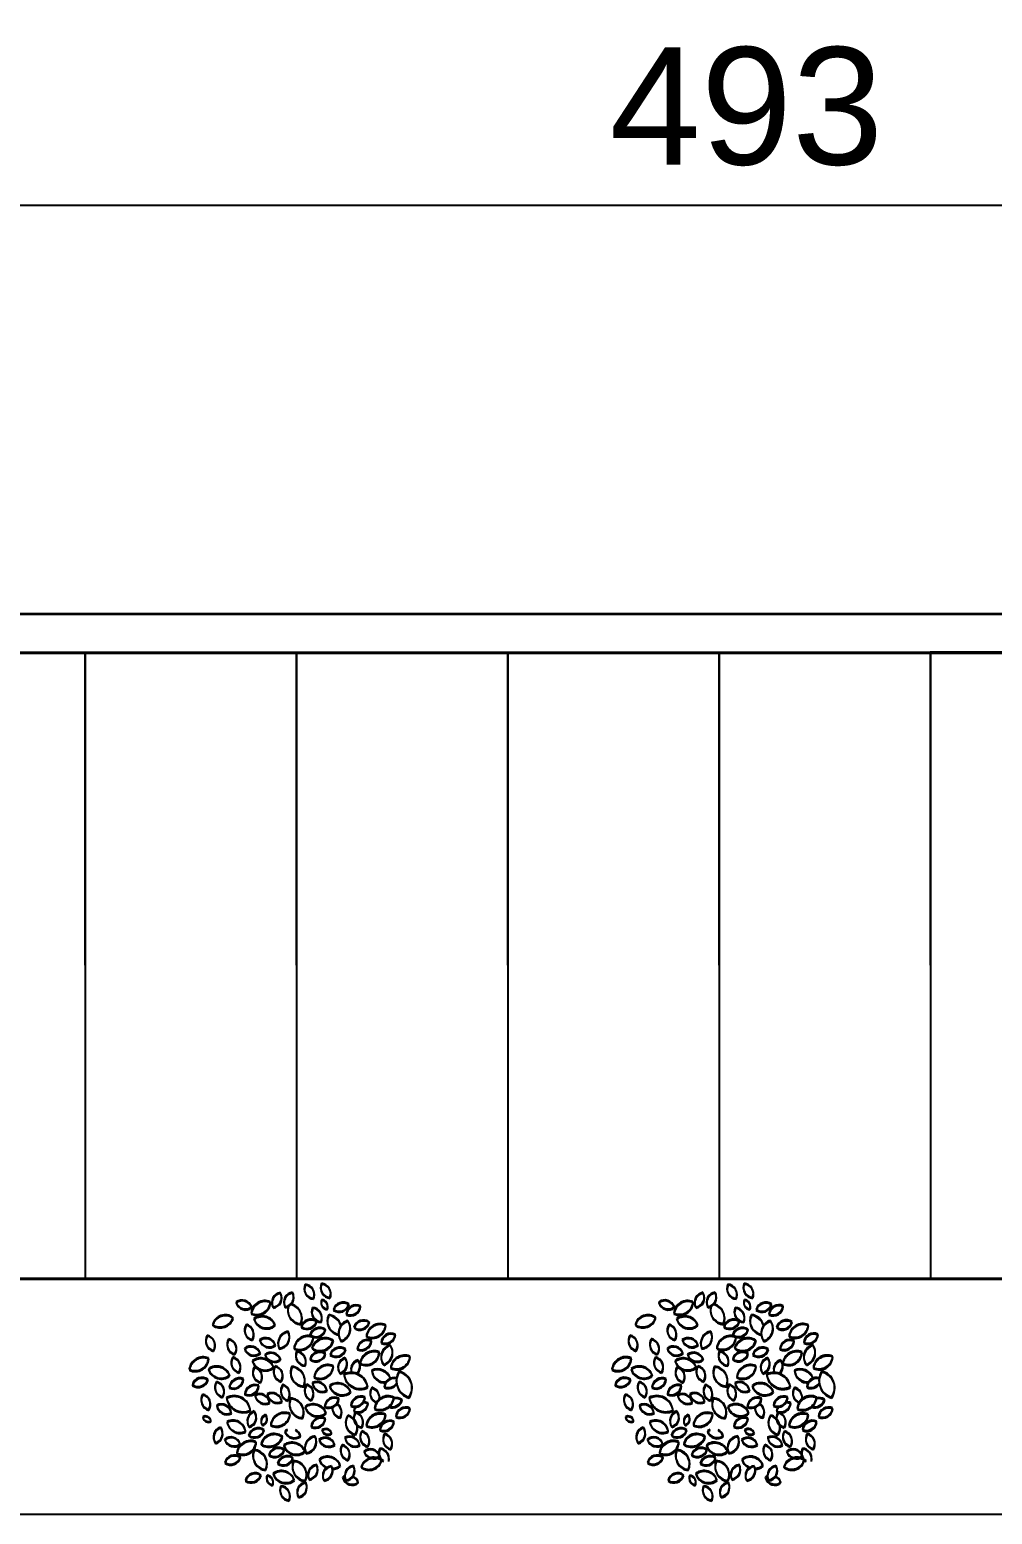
# Model space of a CAD drawing. Header units: inches. Extents: x -173 to 14008, y -3334 to 10368.
# Drawn here: x 12811.4 to 12934.4, y 289.4 to 479.1 of the extents above; entities that cross this region are included whole.
import ezdxf

# ---------------------------------------------------------------- set-up
doc = ezdxf.new("R2010")
doc.units = ezdxf.units.IN
doc.header["$MEASUREMENT"] = 0
doc.layers.add('ARREDAMENTO', color=8, linetype='Continuous', lineweight=18)
doc.layers.add('QUOTE', color=6, linetype='Continuous', lineweight=9)
doc.styles.get("Standard").update_dxf_attribs({"font": 'Arial.ttf'})
doc.dimstyles.get("Standard").update_dxf_attribs({"dimtxt": 15, "dimasz": 10, "dimexe": 10, "dimexo": 10, "dimgap": 5, "dimtad": 2, "dimtih": 1, "dimtoh": 1, "dimdec": 0, "dimzin": 0, "dimdsep": 46, "dimtxsty": 'Standard', "dimblk": 'OBLIQUE', "dimblk1": 'OBLIQUE', "dimblk2": 'OBLIQUE', "dimcen": 0.09, "dimdle": 10, "dimadec": 0, "dimazin": 0, "dimtfac": 1, "dimtdec": 0, "dimtofl": 0, "dimtmove": 0, "dimatfit": 3, "dimldrblk": 'OBLIQUE', "dimfxl": 1, "dimtolj": 1, "dimtzin": 0, "dimarcsym": 0})

# ---------------------------------------------------------------- blocks, each defined once
blk = doc.blocks.new('_Oblique')
at = {"color": 0, "linetype": 'ByBlock', "lineweight": -2}
blk.add_line((-0.5, -0.5), (0.5, 0.5), dxfattribs=at)
blk = doc.blocks.new('*D78')
at = {"layer": 'Defpoints', "color": 0, "transparency": 16777216}
for p in [(13149.49, 456.65), (12656.45, 404.49), (13149.49, 404.4)]:
    blk.add_point(p, dxfattribs=at)
at = {"layer": 'QUOTE', "color": 0, "lineweight": -2, "transparency": 16777216}
for p, q in [((12656.45, 414.49), (12656.45, 466.65)), ((13149.49, 414.4), (13149.49, 466.65)), ((12646.45, 456.65), (13159.49, 456.65))]:
    blk.add_line(p, q, dxfattribs=at)
at = {"layer": 'QUOTE', "color": 0, "lineweight": -2, "transparency": 16777216, "xscale": 10, "yscale": 10, "zscale": 10, "rotation": 180}
blk.add_blockref('_Oblique', (12656.45, 456.65), dxfattribs=at)
at = {"layer": 'QUOTE', "color": 0, "lineweight": -2, "transparency": 16777216, "xscale": 10, "yscale": 10, "zscale": 10}
blk.add_blockref('_Oblique', (13149.49, 456.65), dxfattribs=at)
at = {"layer": 'QUOTE', "color": 0, "transparency": 16777216, "insert": (12902.97, 469.25), "char_height": 15, "attachment_point": 5}
blk.add_mtext('\\A1;493', dxfattribs=at)

msp = doc.modelspace()

# ---------------------------------------------------------------- linework, layer by layer
for p, q in [((12656.45, 404.49), (13034.45, 404.55)), ((12656.49, 404.4), (13034.49, 404.4)), ((13034.45, 399.55), (12670.45, 399.49)), ((13034.49, 399.4), (12670.49, 399.4)), ((12818.45, 399.52), (12791.45, 399.51)), ((12818.49, 399.4), (12791.49, 399.4)), ((12845.45, 399.52), (12818.45, 399.52)), ((12818.45, 399.52), (12818.46, 319.52)), ((12845.49, 399.4), (12818.49, 399.4)), ((12818.49, 399.4), (12818.49, 319.4)), ((12872.45, 399.53), (12845.45, 399.52)), ((12845.45, 399.52), (12845.46, 319.52)), ((12872.49, 399.4), (12845.49, 399.4)), ((12845.49, 399.4), (12845.49, 319.4)), ((12899.45, 399.53), (12872.45, 399.53)), ((12872.45, 399.53), (12872.46, 319.53)), ((12899.49, 399.4), (12872.49, 399.4)), ((12872.49, 399.4), (12872.49, 319.4)), ((12926.45, 399.54), (12899.45, 399.53)), ((12899.45, 399.53), (12899.46, 319.53)), ((12926.49, 399.4), (12899.49, 399.4)), ((12899.49, 399.4), (12899.49, 319.4)), ((12953.45, 399.54), (12926.45, 399.54)), ((12926.45, 399.54), (12926.46, 319.54)), ((12953.49, 399.4), (12926.49, 399.4)), ((12926.49, 399.4), (12926.49, 319.4)), ((13034.46, 319.55), (12656.46, 319.49)), ((13034.49, 319.4), (12656.49, 319.4)), ((12656.49, 289.4), (13034.49, 289.4))]:
    msp.add_line(p, q)
at = {"layer": 'ARREDAMENTO', "linetype": 'ByBlock', "lineweight": -3}
for centre, radius, start, end in [((12847.73, 318.25), 1.26, 153.3945, 266.0501), ((12847.75, 318.13), 1.26, 153.3851, 266.0407), ((12846.44, 317.51), 1.31, 336.5737, 82.871), ((12846.46, 317.39), 1.31, 336.5643, 82.8616), ((12849.82, 318.37), 1.26, 154.579, 267.2346), ((12849.84, 318.25), 1.26, 154.5696, 267.2252), ((12848.54, 317.61), 1.31, 337.7581, 84.0554), ((12848.57, 317.49), 1.31, 337.7487, 84.046), ((12901.73, 318.26), 1.26, 153.3945, 266.0501), ((12901.75, 318.13), 1.26, 153.3851, 266.0407), ((12900.44, 317.52), 1.31, 336.5737, 82.871), ((12900.46, 317.39), 1.31, 336.5643, 82.8616), ((12903.82, 318.38), 1.26, 154.579, 267.2346), ((12903.84, 318.25), 1.26, 154.5696, 267.2252), ((12902.54, 317.62), 1.31, 337.7581, 84.0554), ((12902.57, 317.49), 1.31, 337.7487, 84.046), ((12843.64, 316.46), 1.31, 99.8817, 206.1791), ((12843.66, 316.34), 1.31, 99.8723, 206.1697), ((12842.31, 317.13), 1.26, 276.7026, 29.3582), ((12842.34, 317.01), 1.26, 276.6932, 29.3488), ((12845.12, 316.53), 1.26, 96.7026, 209.3582), ((12845.14, 316.41), 1.26, 96.6932, 209.3488), ((12843.8, 317.2), 1.31, 279.8817, 26.1791), ((12843.82, 317.08), 1.31, 279.8723, 26.1697), ((12849.44, 316.48), 0.833, 153.3945, 266.0501), ((12848.59, 315.99), 0.866, 336.5737, 82.871), ((12892.51, 315.48), 1.31, 18.9013, 125.1986), ((12897.64, 316.47), 1.31, 99.8817, 206.1791), ((12897.66, 316.34), 1.31, 99.8723, 206.1697), ((12896.31, 317.14), 1.26, 276.7026, 29.3582), ((12896.34, 317.01), 1.26, 276.6932, 29.3488), ((12899.12, 316.54), 1.26, 96.7026, 209.3582), ((12899.14, 316.41), 1.26, 96.6932, 209.3488), ((12897.8, 317.21), 1.31, 279.8817, 26.1791), ((12897.82, 317.08), 1.31, 279.8723, 26.1697), ((12903.44, 316.49), 0.833, 153.3945, 266.0501), ((12902.59, 316), 0.866, 336.5737, 82.871), ((12838.51, 315.47), 1.31, 18.9013, 125.1986), ((12838.96, 316.89), 1.26, 195.7222, 308.3778), ((12838.53, 315.35), 1.31, 18.8919, 125.1892), ((12838.99, 316.76), 1.26, 195.7128, 308.3684), ((12841.45, 314.93), 1.78, 67.5372, 173.8345), ((12840.42, 316.66), 1.72, 244.3581, 357.0136), ((12841.48, 314.8), 1.78, 67.5278, 173.8251), ((12840.44, 316.54), 1.72, 244.3487, 357.0042), ((12846.12, 315.53), 1.77, 162.4114, 266.0501), ((12846.15, 315.4), 1.77, 162.402, 266.0407), ((12844.31, 314.5), 1.84, 336.5737, 76.9164), ((12844.34, 314.37), 1.84, 336.5643, 76.907), ((12848.67, 315.29), 1.26, 154.579, 267.2346), ((12848.7, 315.17), 1.26, 154.5696, 267.2252), ((12847.4, 314.53), 1.31, 337.7581, 84.0554), ((12847.42, 314.4), 1.31, 337.7487, 84.046), ((12849.47, 316.35), 0.833, 153.3851, 266.0407), ((12848.62, 315.87), 0.866, 336.5643, 82.8616), ((12851.17, 314.13), 1.76, 153.3945, 259.2615), ((12849.37, 313.1), 1.83, 14.268, 82.871), ((12851.44, 315.2), 1.31, 56.4501, 162.7474), ((12850.94, 316.59), 1.26, 233.271, 345.9266), ((12851.46, 315.07), 1.31, 56.4407, 162.738), ((12850.97, 316.47), 1.26, 233.2616, 345.9172), ((12853.1, 314.9), 1.26, 64.3581, 177.0136), ((12852.34, 316.18), 1.31, 247.5372, 353.8345), ((12853.12, 314.78), 1.26, 64.3487, 177.0042), ((12852.37, 316.06), 1.31, 247.5278, 353.8251), ((12890.37, 313.24), 1.66, 53.271, 165.9266), ((12892.96, 316.9), 1.26, 195.7222, 308.3778), ((12892.53, 315.35), 1.31, 18.8919, 125.1892), ((12892.99, 316.76), 1.26, 195.7128, 308.3684), ((12895.45, 314.93), 1.78, 67.5372, 173.8345), ((12894.42, 316.67), 1.72, 244.3581, 357.0136), ((12895.48, 314.8), 1.78, 67.5278, 173.8251), ((12894.44, 316.54), 1.72, 244.3487, 357.0042), ((12900.12, 315.54), 1.77, 162.4114, 266.0501), ((12900.15, 315.4), 1.77, 162.402, 266.0407), ((12898.31, 314.51), 1.84, 336.5737, 76.9164), ((12898.34, 314.37), 1.84, 336.5643, 76.907), ((12902.67, 315.3), 1.26, 154.579, 267.2346), ((12902.7, 315.17), 1.26, 154.5696, 267.2252), ((12901.4, 314.54), 1.31, 337.7581, 84.0554), ((12901.42, 314.4), 1.31, 337.7487, 84.046), ((12903.47, 316.35), 0.833, 153.3851, 266.0407), ((12902.62, 315.87), 0.866, 336.5643, 82.8616), ((12905.17, 314.14), 1.76, 153.3945, 259.2615), ((12903.37, 313.11), 1.83, 14.268, 82.871), ((12905.44, 315.2), 1.31, 56.4501, 162.7474), ((12904.94, 316.6), 1.26, 233.271, 345.9266), ((12905.46, 315.07), 1.31, 56.4407, 162.738), ((12904.97, 316.47), 1.26, 233.2616, 345.9172), ((12907.1, 314.91), 1.26, 64.3581, 177.0136), ((12906.34, 316.19), 1.31, 247.5372, 353.8345), ((12907.12, 314.78), 1.26, 64.3487, 177.0042), ((12906.37, 316.06), 1.31, 247.5278, 353.8251), ((12836.37, 313.23), 1.66, 53.271, 165.9266), ((12835.71, 315.07), 1.73, 236.4501, 342.7474), ((12836.39, 313.11), 1.66, 53.2616, 165.9172), ((12835.74, 314.95), 1.73, 236.4407, 342.738), ((12840.09, 312.94), 1.26, 144.2345, 256.8901), ((12840.12, 312.82), 1.26, 144.2252, 256.8807), ((12838.7, 312.42), 1.31, 327.4137, 73.711), ((12838.73, 312.3), 1.31, 327.4043, 73.7016), ((12841.08, 312.99), 1.76, 20.0053, 126.3026), ((12841.66, 314.9), 1.69, 196.8262, 309.4817), ((12841.11, 312.87), 1.76, 19.9959, 126.2932), ((12841.68, 314.77), 1.69, 196.8168, 309.4723), ((12847.32, 313.07), 1.26, 54.4555, 167.111), ((12846.79, 314.46), 1.31, 237.6346, 343.9319), ((12847.34, 312.95), 1.26, 54.4461, 167.1016), ((12846.82, 314.34), 1.31, 237.6252, 343.9225), ((12848.43, 311.95), 1.31, 56.4501, 162.7474), ((12847.94, 313.35), 1.26, 233.271, 345.9266), ((12848.46, 311.82), 1.31, 56.4407, 162.738), ((12851.2, 314.01), 1.76, 153.3851, 259.2521), ((12849.39, 312.98), 1.83, 14.2586, 82.8616), ((12852.48, 312.59), 1.64, 105.863, 218.5186), ((12852.5, 312.46), 1.64, 105.8536, 218.5092), ((12850.63, 313.18), 1.71, 289.0421, 35.3395), ((12850.66, 313.06), 1.71, 289.0327, 35.3301), ((12854.05, 312.92), 1.31, 56.4501, 162.7474), ((12853.56, 314.32), 1.26, 233.271, 345.9266), ((12854.08, 312.79), 1.31, 56.4407, 162.738), ((12853.58, 314.19), 1.26, 233.2616, 345.9172), ((12856.17, 311.98), 1.78, 67.5372, 173.8345), ((12855.14, 313.72), 1.72, 244.3581, 357.0136), ((12856.19, 311.86), 1.78, 67.5278, 173.8251), ((12855.16, 313.6), 1.72, 244.3487, 357.0042), ((12889.71, 315.08), 1.73, 236.4501, 342.7474), ((12890.39, 313.11), 1.66, 53.2616, 165.9172), ((12889.74, 314.95), 1.73, 236.4407, 342.738), ((12894.09, 312.95), 1.26, 144.2345, 256.8901), ((12894.12, 312.82), 1.26, 144.2252, 256.8807), ((12892.7, 312.43), 1.31, 327.4137, 73.711), ((12892.73, 312.3), 1.31, 327.4043, 73.7016), ((12895.08, 313), 1.76, 20.0053, 126.3026), ((12895.66, 314.9), 1.69, 196.8262, 309.4817), ((12895.11, 312.87), 1.76, 19.9959, 126.2932), ((12895.68, 314.77), 1.69, 196.8168, 309.4723), ((12901.32, 313.08), 1.26, 54.4555, 167.111), ((12900.79, 314.47), 1.31, 237.6346, 343.9319), ((12901.34, 312.95), 1.26, 54.4461, 167.1016), ((12900.82, 314.34), 1.31, 237.6252, 343.9225), ((12902.43, 311.96), 1.31, 56.4501, 162.7474), ((12901.94, 313.36), 1.26, 233.271, 345.9266), ((12902.46, 311.82), 1.31, 56.4407, 162.738), ((12905.2, 314.01), 1.76, 153.3851, 259.2521), ((12903.39, 312.98), 1.83, 14.2586, 82.8616), ((12906.48, 312.6), 1.64, 105.863, 218.5186), ((12906.5, 312.46), 1.64, 105.8536, 218.5092), ((12904.63, 313.19), 1.71, 289.0421, 35.3395), ((12904.66, 313.06), 1.71, 289.0327, 35.3301), ((12908.05, 312.93), 1.31, 56.4501, 162.7474), ((12907.56, 314.33), 1.26, 233.271, 345.9266), ((12908.08, 312.79), 1.31, 56.4407, 162.738), ((12907.58, 314.19), 1.26, 233.2616, 345.9172), ((12910.17, 311.99), 1.78, 67.5372, 173.8345), ((12909.14, 313.73), 1.72, 244.3581, 357.0136), ((12910.19, 311.86), 1.78, 67.5278, 173.8251), ((12909.16, 313.6), 1.72, 244.3487, 357.0042), ((12835.19, 311.59), 1.31, 148.2422, 254.5395), ((12835.21, 311.47), 1.31, 148.2328, 254.5301), ((12833.8, 311.05), 1.26, 325.0631, 77.7187), ((12833.83, 310.93), 1.26, 325.0537, 77.7093), ((12837.92, 311.15), 1.31, 148.2422, 254.5395), ((12837.94, 311.02), 1.31, 148.2328, 254.5301), ((12836.54, 310.6), 1.26, 325.0631, 77.7187), ((12836.56, 310.48), 1.26, 325.0537, 77.7093), ((12841.52, 310.64), 1.31, 18.9013, 125.1986), ((12841.98, 312.05), 1.26, 195.7222, 308.3778), ((12841.54, 310.51), 1.31, 18.8919, 125.1892), ((12842, 311.93), 1.26, 195.7128, 308.3684), ((12844.64, 311.27), 1.53, 98.7778, 205.0751), ((12844.66, 311.15), 1.53, 98.7684, 205.0657), ((12843.11, 312.09), 1.47, 275.5987, 28.2542), ((12843.13, 311.97), 1.47, 275.5893, 28.2448), ((12846.93, 310.45), 1.78, 67.5372, 173.8345), ((12845.9, 312.19), 1.72, 244.3581, 357.0136), ((12846.95, 310.33), 1.78, 67.5278, 173.8251), ((12845.92, 312.07), 1.72, 244.3487, 357.0042), ((12847.96, 313.22), 1.26, 233.2616, 345.9172), ((12849.16, 310.13), 1.81, 56.4501, 162.7474), ((12848.47, 312.06), 1.74, 233.271, 345.9266), ((12849.19, 310.01), 1.81, 56.4407, 162.738), ((12848.5, 311.94), 1.74, 233.2616, 345.9172), ((12854.5, 310.46), 1.26, 64.3581, 177.0136), ((12853.74, 311.74), 1.31, 247.5372, 353.8345), ((12854.52, 310.34), 1.26, 64.3487, 177.0042), ((12853.76, 311.61), 1.31, 247.5278, 353.8251), ((12857.55, 311.28), 1.26, 64.3581, 177.0136), ((12856.8, 312.56), 1.31, 247.5372, 353.8345), ((12857.58, 311.15), 1.26, 64.3487, 177.0042), ((12856.82, 312.43), 1.31, 247.5278, 353.8251), ((12889.19, 311.6), 1.31, 148.2422, 254.5395), ((12889.21, 311.47), 1.31, 148.2328, 254.5301), ((12887.8, 311.06), 1.26, 325.0631, 77.7187), ((12887.83, 310.93), 1.26, 325.0537, 77.7093), ((12891.92, 311.15), 1.31, 148.2422, 254.5395), ((12891.94, 311.02), 1.31, 148.2328, 254.5301), ((12890.54, 310.61), 1.26, 325.0631, 77.7187), ((12890.56, 310.48), 1.26, 325.0537, 77.7093), ((12895.52, 310.65), 1.31, 18.9013, 125.1986), ((12895.98, 312.06), 1.26, 195.7222, 308.3778), ((12895.54, 310.51), 1.31, 18.8919, 125.1892), ((12896, 311.93), 1.26, 195.7128, 308.3684), ((12898.64, 311.28), 1.53, 98.7778, 205.0751), ((12898.66, 311.15), 1.53, 98.7684, 205.0657), ((12897.11, 312.1), 1.47, 275.5987, 28.2542), ((12897.13, 311.97), 1.47, 275.5893, 28.2448), ((12900.93, 310.46), 1.78, 67.5372, 173.8345), ((12899.9, 312.2), 1.72, 244.3581, 357.0136), ((12900.95, 310.33), 1.78, 67.5278, 173.8251), ((12899.92, 312.07), 1.72, 244.3487, 357.0042), ((12901.96, 313.22), 1.26, 233.2616, 345.9172), ((12903.16, 310.14), 1.81, 56.4501, 162.7474), ((12902.47, 312.07), 1.74, 233.271, 345.9266), ((12903.19, 310.01), 1.81, 56.4407, 162.738), ((12902.5, 311.94), 1.74, 233.2616, 345.9172), ((12908.5, 310.47), 1.26, 64.3581, 177.0136), ((12907.74, 311.75), 1.31, 247.5372, 353.8345), ((12908.52, 310.34), 1.26, 64.3487, 177.0042), ((12907.76, 311.61), 1.31, 247.5278, 353.8251), ((12911.55, 311.29), 1.26, 64.3581, 177.0136), ((12910.8, 312.56), 1.31, 247.5372, 353.8345), ((12911.58, 311.15), 1.26, 64.3487, 177.0042), ((12910.82, 312.43), 1.31, 247.5278, 353.8251), ((12833.55, 307.74), 1.78, 67.5372, 173.8345), ((12832.52, 309.47), 1.72, 244.3581, 357.0136), ((12833.58, 307.61), 1.78, 67.5278, 173.8251), ((12832.54, 309.35), 1.72, 244.3487, 357.0042), ((12838.44, 308.81), 1.31, 148.2422, 254.5395), ((12838.47, 308.69), 1.31, 148.2328, 254.5301), ((12837.06, 308.27), 1.26, 325.0631, 77.7187), ((12837.08, 308.14), 1.26, 325.0537, 77.7093), ((12839.61, 309.57), 1.31, 20.0053, 126.3026), ((12840.04, 310.99), 1.26, 196.8262, 309.4817), ((12839.63, 309.45), 1.31, 19.9959, 126.2932), ((12840.06, 310.87), 1.26, 196.8168, 309.4723), ((12840.88, 307.62), 1.76, 20.0053, 126.3026), ((12840.91, 307.49), 1.76, 19.9959, 126.2932), ((12842.21, 308.78), 1.31, 20.0053, 126.3026), ((12842.64, 310.2), 1.26, 196.8262, 309.4817), ((12842.23, 308.66), 1.31, 19.9959, 126.2932), ((12842.66, 310.08), 1.26, 196.8168, 309.4723), ((12846.63, 309.71), 1.26, 154.579, 267.2346), ((12846.66, 309.59), 1.26, 154.5696, 267.2252), ((12845.36, 308.95), 1.31, 337.7581, 84.0554), ((12845.38, 308.82), 1.31, 337.7487, 84.046), ((12848.46, 308.89), 1.31, 57.6346, 163.9319), ((12847.93, 310.27), 1.26, 234.4555, 347.111), ((12848.48, 308.76), 1.31, 57.6252, 163.9225), ((12847.96, 310.15), 1.26, 234.4461, 347.1016), ((12851.02, 309.45), 1.31, 56.4501, 162.7474), ((12850.52, 310.85), 1.26, 233.271, 345.9266), ((12851.04, 309.32), 1.31, 56.4407, 162.738), ((12850.55, 310.72), 1.26, 233.2616, 345.9172), ((12852.03, 308.21), 1.26, 105.8142, 218.4698), ((12852.06, 308.09), 1.26, 105.8048, 218.4604), ((12850.62, 308.67), 1.31, 288.9933, 35.2907), ((12850.64, 308.54), 1.31, 288.9839, 35.2813), ((12855.36, 308.51), 1.78, 67.5372, 173.8345), ((12854.33, 310.24), 1.72, 244.3581, 357.0136), ((12855.39, 308.38), 1.78, 67.5278, 173.8251), ((12854.35, 310.12), 1.72, 244.3487, 357.0042), ((12857.87, 309.54), 1.59, 105.863, 218.5186), ((12857.89, 309.41), 1.59, 105.8536, 218.5092), ((12856.09, 310.11), 1.65, 289.0421, 35.3395), ((12856.11, 309.98), 1.65, 289.0327, 35.3301), ((12859.28, 307.96), 1.78, 67.5372, 173.8345), ((12858.25, 309.7), 1.72, 244.3581, 357.0136), ((12859.31, 307.83), 1.78, 67.5278, 173.8251), ((12858.27, 309.57), 1.72, 244.3487, 357.0042), ((12887.55, 307.75), 1.78, 67.5372, 173.8345), ((12886.52, 309.48), 1.72, 244.3581, 357.0136), ((12887.58, 307.61), 1.78, 67.5278, 173.8251), ((12886.54, 309.35), 1.72, 244.3487, 357.0042), ((12892.44, 308.82), 1.31, 148.2422, 254.5395), ((12892.47, 308.69), 1.31, 148.2328, 254.5301), ((12891.06, 308.28), 1.26, 325.0631, 77.7187), ((12891.08, 308.14), 1.26, 325.0537, 77.7093), ((12893.61, 309.58), 1.31, 20.0053, 126.3026), ((12894.04, 311), 1.26, 196.8262, 309.4817), ((12893.63, 309.45), 1.31, 19.9959, 126.2932), ((12894.06, 310.87), 1.26, 196.8168, 309.4723), ((12894.88, 307.63), 1.76, 20.0053, 126.3026), ((12894.91, 307.49), 1.76, 19.9959, 126.2932), ((12896.21, 308.79), 1.31, 20.0053, 126.3026), ((12896.64, 310.21), 1.26, 196.8262, 309.4817), ((12896.23, 308.66), 1.31, 19.9959, 126.2932), ((12896.66, 310.08), 1.26, 196.8168, 309.4723), ((12900.63, 309.72), 1.26, 154.579, 267.2346), ((12900.66, 309.59), 1.26, 154.5696, 267.2252), ((12899.36, 308.96), 1.31, 337.7581, 84.0554), ((12899.38, 308.82), 1.31, 337.7487, 84.046), ((12902.46, 308.89), 1.31, 57.6346, 163.9319), ((12901.93, 310.28), 1.26, 234.4555, 347.111), ((12902.48, 308.76), 1.31, 57.6252, 163.9225), ((12901.96, 310.15), 1.26, 234.4461, 347.1016), ((12905.02, 309.46), 1.31, 56.4501, 162.7474), ((12904.52, 310.86), 1.26, 233.271, 345.9266), ((12905.04, 309.32), 1.31, 56.4407, 162.738), ((12904.55, 310.72), 1.26, 233.2616, 345.9172), ((12906.03, 308.22), 1.26, 105.8142, 218.4698), ((12906.06, 308.09), 1.26, 105.8048, 218.4604), ((12904.62, 308.68), 1.31, 288.9933, 35.2907), ((12904.64, 308.54), 1.31, 288.9839, 35.2813), ((12909.36, 308.51), 1.78, 67.5372, 173.8345), ((12908.33, 310.25), 1.72, 244.3581, 357.0136), ((12909.39, 308.38), 1.78, 67.5278, 173.8251), ((12908.35, 310.12), 1.72, 244.3487, 357.0042), ((12911.87, 309.55), 1.59, 105.863, 218.5186), ((12911.89, 309.41), 1.59, 105.8536, 218.5092), ((12910.09, 310.12), 1.65, 289.0421, 35.3395), ((12910.11, 309.98), 1.65, 289.0327, 35.3301), ((12913.28, 307.97), 1.78, 67.5372, 173.8345), ((12912.25, 309.71), 1.72, 244.3581, 357.0136), ((12913.31, 307.83), 1.78, 67.5278, 173.8251), ((12912.27, 309.57), 1.72, 244.3487, 357.0042), ((12835.27, 306.58), 1.76, 20.0053, 126.3026), ((12835.85, 308.48), 1.69, 196.8262, 309.4817), ((12835.29, 306.45), 1.76, 19.9959, 126.2932), ((12835.87, 308.36), 1.69, 196.8168, 309.4723), ((12841.46, 309.52), 1.69, 196.8262, 309.4817), ((12841.49, 309.4), 1.69, 196.8168, 309.4723), ((12841.19, 307.54), 1.31, 148.2422, 254.5395), ((12841.21, 307.42), 1.31, 148.2328, 254.5301), ((12839.81, 307), 1.26, 325.0631, 77.7187), ((12839.83, 306.88), 1.26, 325.0537, 77.7093), ((12843.84, 307.66), 1.31, 147.4137, 253.711), ((12843.87, 307.54), 1.31, 147.4043, 253.7016), ((12842.45, 307.14), 1.26, 324.2345, 76.8901), ((12842.48, 307.02), 1.26, 324.2252, 76.8807), ((12846.49, 307.55), 1.77, 154.579, 267.2346), ((12846.51, 307.43), 1.77, 154.5696, 267.2252), ((12844.7, 306.48), 1.84, 337.7581, 84.0554), ((12844.72, 306.36), 1.84, 337.7487, 84.046), ((12849.49, 306.75), 1.78, 67.5372, 173.8345), ((12848.46, 308.49), 1.72, 244.3581, 357.0136), ((12849.51, 306.63), 1.78, 67.5278, 173.8251), ((12848.48, 308.37), 1.72, 244.3487, 357.0042), ((12852.45, 305.39), 2.14, 8.8698, 115.1671), ((12853.59, 307.53), 2.06, 185.6907, 298.3462), ((12852.48, 305.26), 2.14, 8.8604, 115.1577), ((12853.69, 307.93), 1.26, 105.863, 198.5234), ((12853.71, 307.8), 1.26, 105.8536, 198.514), ((12852.27, 308.38), 1.31, 312.1666, 35.3395), ((12852.3, 308.26), 1.31, 312.1572, 35.3301), ((12855.83, 306.24), 1.73, 18.4829, 115.2159), ((12856.75, 307.97), 1.66, 185.7395, 275.1403), ((12855.85, 306.11), 1.73, 18.4735, 115.2065), ((12856.77, 307.84), 1.66, 185.7301, 275.1309), ((12860.45, 306.49), 2.22, 147.4137, 253.711), ((12860.48, 306.36), 2.22, 147.4043, 253.7016), ((12858.1, 305.6), 2.13, 324.2345, 76.8901), ((12858.12, 305.48), 2.13, 324.2252, 76.8807), ((12889.27, 306.59), 1.76, 20.0053, 126.3026), ((12889.85, 308.49), 1.69, 196.8262, 309.4817), ((12889.29, 306.45), 1.76, 19.9959, 126.2932), ((12889.87, 308.36), 1.69, 196.8168, 309.4723), ((12895.46, 309.53), 1.69, 196.8262, 309.4817), ((12895.49, 309.4), 1.69, 196.8168, 309.4723), ((12895.19, 307.55), 1.31, 148.2422, 254.5395), ((12895.21, 307.42), 1.31, 148.2328, 254.5301), ((12893.81, 307.01), 1.26, 325.0631, 77.7187), ((12893.83, 306.88), 1.26, 325.0537, 77.7093), ((12897.84, 307.67), 1.31, 147.4137, 253.711), ((12897.87, 307.54), 1.31, 147.4043, 253.7016), ((12896.45, 307.15), 1.26, 324.2345, 76.8901), ((12896.48, 307.02), 1.26, 324.2252, 76.8807), ((12900.49, 307.56), 1.77, 154.579, 267.2346), ((12900.51, 307.43), 1.77, 154.5696, 267.2252), ((12898.7, 306.49), 1.84, 337.7581, 84.0554), ((12898.72, 306.36), 1.84, 337.7487, 84.046), ((12903.49, 306.76), 1.78, 67.5372, 173.8345), ((12902.46, 308.5), 1.72, 244.3581, 357.0136), ((12903.51, 306.63), 1.78, 67.5278, 173.8251), ((12902.48, 308.37), 1.72, 244.3487, 357.0042), ((12906.45, 305.39), 2.14, 8.8698, 115.1671), ((12907.59, 307.54), 2.06, 185.6907, 298.3462), ((12906.48, 305.26), 2.14, 8.8604, 115.1577), ((12907.69, 307.94), 1.26, 105.863, 198.5234), ((12907.71, 307.8), 1.26, 105.8536, 198.514), ((12906.27, 308.39), 1.31, 312.1666, 35.3395), ((12906.3, 308.26), 1.31, 312.1572, 35.3301), ((12909.83, 306.25), 1.73, 18.4829, 115.2159), ((12910.75, 307.98), 1.66, 185.7395, 275.1403), ((12909.85, 306.11), 1.73, 18.4735, 115.2065), ((12910.77, 307.84), 1.66, 185.7301, 275.1309), ((12914.45, 306.5), 2.22, 147.4137, 253.711), ((12914.48, 306.36), 2.22, 147.4043, 253.7016), ((12912.1, 305.61), 2.13, 324.2345, 76.8901), ((12912.12, 305.48), 2.13, 324.2252, 76.8807), ((12833.39, 305.64), 1.26, 53.271, 165.9266), ((12832.89, 307.04), 1.31, 236.4501, 342.7474), ((12833.41, 305.51), 1.26, 53.2616, 165.9172), ((12832.92, 306.91), 1.31, 236.4407, 342.738), ((12836.35, 305.67), 1.31, 148.2422, 254.5395), ((12836.37, 305.55), 1.31, 148.2328, 254.5301), ((12834.97, 305.13), 1.26, 325.0631, 77.7187), ((12834.99, 305.01), 1.26, 325.0537, 77.7093), ((12838.19, 305.52), 1.31, 68.3658, 174.6631), ((12837.42, 306.78), 1.26, 245.1866, 357.8422), ((12838.22, 305.39), 1.31, 68.3564, 174.6537), ((12837.44, 306.66), 1.26, 245.1772, 357.8328), ((12840.16, 304.66), 1.31, 68.3658, 174.6631), ((12839.38, 305.93), 1.26, 245.1866, 357.8422), ((12840.18, 304.54), 1.31, 68.3564, 174.6537), ((12839.41, 305.8), 1.26, 245.1772, 357.8328), ((12844.72, 305.18), 1.26, 138.741, 251.3966), ((12844.75, 305.06), 1.26, 138.7316, 251.3872), ((12843.29, 304.79), 1.31, 321.9201, 68.2175), ((12843.32, 304.67), 1.31, 321.9107, 68.2081), ((12847.81, 305.24), 1.31, 141.9201, 248.2175), ((12847.84, 305.11), 1.31, 141.9107, 248.2081), ((12846.38, 304.85), 1.26, 318.741, 71.3966), ((12846.4, 304.73), 1.26, 318.7316, 71.3872), ((12848.07, 305.04), 1.31, 8.8698, 115.1671), ((12848.76, 306.35), 1.26, 185.6907, 298.3462), ((12848.09, 304.91), 1.31, 8.8604, 115.1577), ((12848.79, 306.22), 1.26, 185.6813, 298.3368), ((12850.74, 304.44), 1.76, 20.0053, 126.3026), ((12851.32, 306.35), 1.69, 196.8262, 309.4817), ((12850.76, 304.32), 1.76, 19.9959, 126.2932), ((12851.34, 306.22), 1.69, 196.8168, 309.4723), ((12853.62, 307.4), 2.06, 185.6813, 298.3368), ((12856.14, 304.9), 1.26, 145.0631, 250.1681), ((12856.16, 304.77), 1.26, 145.0537, 250.1587), ((12854.75, 304.36), 1.31, 348.9611, 74.5395), ((12854.78, 304.23), 1.31, 348.9517, 74.5301), ((12857.95, 305.62), 1.26, 75.6132, 177.0136), ((12857.19, 306.9), 1.31, 247.5372, 324.706), ((12857.97, 305.5), 1.26, 75.6038, 177.0042), ((12857.21, 306.77), 1.31, 247.5278, 324.6966), ((12887.39, 305.65), 1.26, 53.271, 165.9266), ((12886.89, 307.04), 1.31, 236.4501, 342.7474), ((12887.41, 305.51), 1.26, 53.2616, 165.9172), ((12886.92, 306.91), 1.31, 236.4407, 342.738), ((12890.35, 305.68), 1.31, 148.2422, 254.5395), ((12890.37, 305.55), 1.31, 148.2328, 254.5301), ((12888.97, 305.14), 1.26, 325.0631, 77.7187), ((12888.99, 305.01), 1.26, 325.0537, 77.7093), ((12892.19, 305.53), 1.31, 68.3658, 174.6631), ((12891.42, 306.79), 1.26, 245.1866, 357.8422), ((12892.22, 305.39), 1.31, 68.3564, 174.6537), ((12891.44, 306.66), 1.26, 245.1772, 357.8328), ((12894.16, 304.67), 1.31, 68.3658, 174.6631), ((12893.38, 305.94), 1.26, 245.1866, 357.8422), ((12894.18, 304.54), 1.31, 68.3564, 174.6537), ((12893.41, 305.8), 1.26, 245.1772, 357.8328), ((12898.72, 305.19), 1.26, 138.741, 251.3966), ((12898.75, 305.06), 1.26, 138.7316, 251.3872), ((12897.29, 304.8), 1.31, 321.9201, 68.2175), ((12897.32, 304.67), 1.31, 321.9107, 68.2081), ((12901.81, 305.24), 1.31, 141.9201, 248.2175), ((12901.84, 305.11), 1.31, 141.9107, 248.2081), ((12900.38, 304.86), 1.26, 318.741, 71.3966), ((12900.4, 304.73), 1.26, 318.7316, 71.3872), ((12902.07, 305.04), 1.31, 8.8698, 115.1671), ((12902.76, 306.35), 1.26, 185.6907, 298.3462), ((12902.09, 304.91), 1.31, 8.8604, 115.1577), ((12902.79, 306.22), 1.26, 185.6813, 298.3368), ((12904.74, 304.45), 1.76, 20.0053, 126.3026), ((12905.32, 306.35), 1.69, 196.8262, 309.4817), ((12904.76, 304.32), 1.76, 19.9959, 126.2932), ((12905.34, 306.22), 1.69, 196.8168, 309.4723), ((12907.62, 307.4), 2.06, 185.6813, 298.3368), ((12910.14, 304.91), 1.26, 145.0631, 250.1681), ((12910.16, 304.77), 1.26, 145.0537, 250.1587), ((12908.75, 304.37), 1.31, 348.9611, 74.5395), ((12908.78, 304.23), 1.31, 348.9517, 74.5301), ((12911.95, 305.63), 1.26, 75.6132, 177.0136), ((12911.19, 306.91), 1.31, 247.5372, 324.706), ((12911.97, 305.5), 1.26, 75.6038, 177.0042), ((12911.21, 306.77), 1.31, 247.5278, 324.6966), ((12834.59, 304.06), 1.31, 148.2422, 254.5395), ((12834.62, 303.94), 1.31, 148.2328, 254.5301), ((12833.21, 303.52), 1.26, 325.0631, 77.7187), ((12833.24, 303.4), 1.26, 325.0537, 77.7093), ((12837.51, 302.5), 2.06, 5.6907, 118.3462), ((12838.65, 304.64), 2.14, 188.8698, 295.1671), ((12837.54, 302.38), 2.06, 5.6813, 118.3368), ((12838.68, 304.52), 2.14, 188.8604, 295.1577), ((12840.77, 303.56), 1.26, 5.6907, 118.3462), ((12841.46, 304.88), 1.31, 188.8698, 295.1671), ((12840.79, 303.44), 1.26, 5.6813, 118.3368), ((12841.49, 304.75), 1.31, 188.8604, 295.1577), ((12842.34, 303.68), 1.26, 5.6907, 118.3462), ((12843.04, 304.99), 1.31, 188.8698, 295.1671), ((12842.37, 303.56), 1.26, 5.6813, 118.3368), ((12843.06, 304.87), 1.31, 188.8604, 295.1577), ((12846.4, 303.55), 1.84, 157.7581, 264.0554), ((12846.43, 303.42), 1.84, 157.7487, 264.046), ((12844.62, 302.48), 1.77, 334.579, 87.2346), ((12844.64, 302.36), 1.77, 334.5696, 87.2252), ((12847.61, 301.75), 1.76, 20.0053, 126.3026), ((12850.33, 303.1), 1.26, 64.3581, 177.0136), ((12849.57, 304.38), 1.31, 247.5372, 353.8345), ((12850.35, 302.98), 1.26, 64.3487, 177.0042), ((12849.59, 304.25), 1.31, 247.5278, 353.8251), ((12849.92, 302.49), 1.31, 328.2422, 57.6123), ((12853.69, 303.25), 1.26, 65.1866, 177.8422), ((12852.91, 304.51), 1.31, 248.3658, 354.6631), ((12853.71, 303.12), 1.26, 65.1772, 177.8328), ((12852.94, 304.39), 1.31, 248.3564, 354.6537), ((12853.31, 303.78), 1.31, 247.5372, 353.8345), ((12853.33, 303.65), 1.31, 247.5278, 353.8251), ((12854.07, 302.5), 1.26, 64.3581, 93.7343), ((12854.09, 302.38), 1.26, 64.3487, 93.7249), ((12857.17, 302.82), 1.72, 64.3581, 177.0136), ((12856.14, 304.56), 1.78, 247.5372, 353.8345), ((12857.2, 302.69), 1.72, 64.3487, 177.0042), ((12856.16, 304.43), 1.78, 247.5278, 353.8251), ((12857.71, 304.39), 1.26, 250.9353, 345.9266), ((12857.74, 304.27), 1.26, 250.9259, 345.9172), ((12858.21, 302.99), 1.31, 56.4501, 103.7489), ((12858.24, 302.87), 1.31, 56.4407, 103.7395), ((12888.59, 304.07), 1.31, 148.2422, 254.5395), ((12888.62, 303.94), 1.31, 148.2328, 254.5301), ((12887.21, 303.53), 1.26, 325.0631, 77.7187), ((12887.24, 303.4), 1.26, 325.0537, 77.7093), ((12891.51, 302.51), 2.06, 5.6907, 118.3462), ((12892.65, 304.65), 2.14, 188.8698, 295.1671), ((12891.54, 302.38), 2.06, 5.6813, 118.3368), ((12892.68, 304.52), 2.14, 188.8604, 295.1577), ((12894.77, 303.57), 1.26, 5.6907, 118.3462), ((12895.46, 304.88), 1.31, 188.8698, 295.1671), ((12894.79, 303.44), 1.26, 5.6813, 118.3368), ((12895.49, 304.75), 1.31, 188.8604, 295.1577), ((12896.34, 303.69), 1.26, 5.6907, 118.3462), ((12897.04, 305), 1.31, 188.8698, 295.1671), ((12896.37, 303.56), 1.26, 5.6813, 118.3368), ((12897.06, 304.87), 1.31, 188.8604, 295.1577), ((12900.4, 303.56), 1.84, 157.7581, 264.0554), ((12900.43, 303.42), 1.84, 157.7487, 264.046), ((12898.62, 302.49), 1.77, 334.579, 87.2346), ((12898.64, 302.36), 1.77, 334.5696, 87.2252), ((12901.61, 301.76), 1.76, 20.0053, 126.3026), ((12904.33, 303.11), 1.26, 64.3581, 177.0136), ((12903.57, 304.39), 1.31, 247.5372, 353.8345), ((12904.35, 302.98), 1.26, 64.3487, 177.0042), ((12903.59, 304.25), 1.31, 247.5278, 353.8251), ((12903.92, 302.5), 1.31, 328.2422, 57.6123), ((12907.69, 303.25), 1.26, 65.1866, 177.8422), ((12906.91, 304.52), 1.31, 248.3658, 354.6631), ((12907.71, 303.12), 1.26, 65.1772, 177.8328), ((12906.94, 304.39), 1.31, 248.3564, 354.6537), ((12907.31, 303.79), 1.31, 247.5372, 353.8345), ((12907.33, 303.65), 1.31, 247.5278, 353.8251), ((12908.07, 302.51), 1.26, 64.3581, 93.7343), ((12908.09, 302.38), 1.26, 64.3487, 93.7249), ((12911.17, 302.83), 1.72, 64.3581, 177.0136), ((12910.14, 304.56), 1.78, 247.5372, 353.8345), ((12911.2, 302.69), 1.72, 64.3487, 177.0042), ((12910.16, 304.43), 1.78, 247.5278, 353.8251), ((12911.71, 304.4), 1.26, 250.9353, 345.9266), ((12911.74, 304.27), 1.26, 250.9259, 345.9172), ((12912.21, 303), 1.31, 56.4501, 103.7489), ((12912.24, 302.87), 1.31, 56.4407, 103.7395), ((12833.83, 301.26), 0.702, 5.6907, 118.3462), ((12834.21, 301.99), 0.73, 188.8698, 295.1671), ((12833.85, 301.14), 0.702, 5.6813, 118.3368), ((12834.24, 301.87), 0.73, 188.8604, 295.1577), ((12835.88, 302.23), 1.26, 5.6907, 118.3462), ((12836.58, 303.54), 1.31, 188.8698, 295.1671), ((12835.9, 302.11), 1.26, 5.6813, 118.3368), ((12836.6, 303.42), 1.31, 188.8604, 295.1577), ((12840.49, 301.36), 1.31, 108.9933, 215.2907), ((12840.51, 301.24), 1.31, 108.9839, 215.2813), ((12839.07, 301.82), 1.26, 285.8142, 38.4698), ((12839.1, 301.69), 1.26, 285.8048, 38.4604), ((12841.8, 301.32), 0.859, 108.9933, 215.2907), ((12841.83, 301.2), 0.859, 108.9839, 215.2813), ((12840.88, 301.62), 0.826, 285.8142, 38.4698), ((12840.9, 301.49), 0.826, 285.8048, 38.4604), ((12843.95, 300.64), 1.78, 67.5372, 173.8345), ((12842.92, 302.38), 1.72, 244.3581, 357.0136), ((12843.97, 300.52), 1.78, 67.5278, 173.8251), ((12842.94, 302.25), 1.72, 244.3487, 357.0042), ((12848.19, 303.66), 1.69, 196.8262, 309.4817), ((12847.63, 301.63), 1.76, 19.9959, 126.2932), ((12848.21, 303.53), 1.69, 196.8168, 309.4723), ((12848.61, 300.55), 1.26, 64.3581, 177.0136), ((12847.85, 301.83), 1.31, 247.5372, 353.8345), ((12848.64, 300.43), 1.26, 64.3487, 177.0042), ((12851.3, 303.03), 1.26, 174.0689, 257.7187), ((12851.32, 302.9), 1.26, 174.0595, 257.7093), ((12849.94, 302.36), 1.31, 328.2328, 57.6029), ((12853.33, 301.15), 1.58, 144.2345, 256.8901), ((12853.35, 301.02), 1.58, 144.2252, 256.8807), ((12851.59, 300.49), 1.64, 327.4137, 73.711), ((12851.62, 300.37), 1.64, 327.4043, 73.7016), ((12854.05, 301.76), 1.26, 145.0631, 257.7187), ((12854.07, 302.5), 1.26, 146.0247, 177.0136), ((12854.07, 301.64), 1.26, 145.0537, 257.7093), ((12854.09, 302.38), 1.26, 146.0153, 177.0042), ((12852.66, 301.22), 1.31, 328.2422, 74.5395), ((12852.69, 301.1), 1.31, 328.2328, 74.5301), ((12856.16, 300.56), 1.78, 67.5372, 173.8345), ((12855.13, 302.3), 1.72, 244.3581, 357.0136), ((12856.19, 300.43), 1.78, 67.5278, 173.8251), ((12855.16, 302.17), 1.72, 244.3487, 357.0042), ((12859.43, 301.84), 1.26, 64.3581, 177.0136), ((12858.67, 303.11), 1.31, 247.5372, 353.8345), ((12859.45, 301.71), 1.26, 64.3487, 177.0042), ((12858.69, 302.99), 1.31, 247.5278, 353.8251), ((12887.83, 301.27), 0.702, 5.6907, 118.3462), ((12888.21, 302), 0.73, 188.8698, 295.1671), ((12887.85, 301.14), 0.702, 5.6813, 118.3368), ((12888.24, 301.87), 0.73, 188.8604, 295.1577), ((12889.88, 302.24), 1.26, 5.6907, 118.3462), ((12890.58, 303.55), 1.31, 188.8698, 295.1671), ((12889.9, 302.11), 1.26, 5.6813, 118.3368), ((12890.6, 303.42), 1.31, 188.8604, 295.1577), ((12894.49, 301.37), 1.31, 108.9933, 215.2907), ((12894.51, 301.24), 1.31, 108.9839, 215.2813), ((12893.07, 301.82), 1.26, 285.8142, 38.4698), ((12893.1, 301.69), 1.26, 285.8048, 38.4604), ((12895.8, 301.33), 0.859, 108.9933, 215.2907), ((12895.83, 301.2), 0.859, 108.9839, 215.2813), ((12894.88, 301.63), 0.826, 285.8142, 38.4698), ((12894.9, 301.49), 0.826, 285.8048, 38.4604), ((12897.95, 300.65), 1.78, 67.5372, 173.8345), ((12896.92, 302.39), 1.72, 244.3581, 357.0136), ((12897.97, 300.52), 1.78, 67.5278, 173.8251), ((12896.94, 302.25), 1.72, 244.3487, 357.0042), ((12902.19, 303.67), 1.69, 196.8262, 309.4817), ((12901.63, 301.63), 1.76, 19.9959, 126.2932), ((12902.21, 303.53), 1.69, 196.8168, 309.4723), ((12902.61, 300.56), 1.26, 64.3581, 177.0136), ((12901.85, 301.84), 1.31, 247.5372, 353.8345), ((12902.64, 300.43), 1.26, 64.3487, 177.0042), ((12905.3, 303.04), 1.26, 174.0689, 257.7187), ((12905.32, 302.9), 1.26, 174.0595, 257.7093), ((12903.94, 302.36), 1.31, 328.2328, 57.6029), ((12907.33, 301.15), 1.58, 144.2345, 256.8901), ((12907.35, 301.02), 1.58, 144.2252, 256.8807), ((12905.59, 300.5), 1.64, 327.4137, 73.711), ((12905.62, 300.37), 1.64, 327.4043, 73.7016), ((12908.05, 301.77), 1.26, 145.0631, 257.7187), ((12908.07, 302.51), 1.26, 146.0247, 177.0136), ((12908.07, 301.64), 1.26, 145.0537, 257.7093), ((12908.09, 302.38), 1.26, 146.0153, 177.0042), ((12906.66, 301.23), 1.31, 328.2422, 74.5395), ((12906.69, 301.1), 1.31, 328.2328, 74.5301), ((12910.16, 300.57), 1.78, 67.5372, 173.8345), ((12909.13, 302.31), 1.72, 244.3581, 357.0136), ((12910.19, 300.43), 1.78, 67.5278, 173.8251), ((12909.16, 302.17), 1.72, 244.3487, 357.0042), ((12913.43, 301.85), 1.26, 64.3581, 177.0136), ((12912.67, 303.12), 1.31, 247.5372, 353.8345), ((12913.45, 301.71), 1.26, 64.3487, 177.0042), ((12912.69, 302.99), 1.31, 247.5278, 353.8251), ((12836.18, 299.3), 1.31, 108.9933, 215.2907), ((12836.2, 299.17), 1.31, 108.9839, 215.2813), ((12834.77, 299.75), 1.26, 285.8142, 38.4698), ((12834.79, 299.63), 1.26, 285.8048, 38.4604), ((12837.36, 299.84), 1.59, 5.7395, 118.395), ((12838.24, 301.5), 1.66, 188.9186, 295.2159), ((12837.39, 299.72), 1.59, 5.7301, 118.3856), ((12838.27, 301.38), 1.66, 188.9092, 295.2065), ((12840.58, 299.18), 1.26, 53.271, 165.9266), ((12840.09, 300.58), 1.31, 236.4501, 342.7474), ((12840.61, 299.06), 1.26, 53.2616, 165.9172), ((12840.11, 300.46), 1.31, 236.4407, 342.738), ((12844.78, 299.07), 1.26, 111.9047, 129.4817), ((12845.21, 300.49), 1.31, 200.0053, 306.3026), ((12844.8, 298.94), 1.26, 111.8953, 129.4723), ((12845.23, 300.36), 1.31, 199.9959, 306.2932), ((12844.78, 299.07), 1.26, 16.8262, 62.6117), ((12844.8, 298.94), 1.26, 16.8168, 62.6023), ((12847.88, 301.7), 1.31, 247.5278, 353.8251), ((12849.21, 299.57), 0.777, 15.7222, 128.3778), ((12849.49, 300.44), 0.808, 198.9013, 305.1986), ((12849.23, 299.45), 0.777, 15.7128, 128.3684), ((12849.51, 300.32), 0.808, 198.8919, 305.1892), ((12854.86, 299.33), 1.26, 144.2345, 256.8901), ((12854.88, 299.2), 1.26, 144.2252, 256.8807), ((12853.47, 298.81), 1.31, 327.4137, 73.711), ((12853.49, 298.68), 1.31, 327.4043, 73.7016), ((12857.38, 300.14), 1.26, 64.3581, 177.0136), ((12856.62, 301.42), 1.31, 247.5372, 353.8345), ((12857.41, 300.02), 1.26, 64.3487, 177.0042), ((12856.65, 301.29), 1.31, 247.5278, 353.8251), ((12857.78, 298.99), 1.26, 144.2345, 256.8901), ((12856.39, 298.47), 1.31, 327.4137, 73.711), ((12890.18, 299.3), 1.31, 108.9933, 215.2907), ((12890.2, 299.17), 1.31, 108.9839, 215.2813), ((12888.77, 299.76), 1.26, 285.8142, 38.4698), ((12888.79, 299.63), 1.26, 285.8048, 38.4604), ((12891.36, 299.85), 1.59, 5.7395, 118.395), ((12892.24, 301.51), 1.66, 188.9186, 295.2159), ((12891.39, 299.72), 1.59, 5.7301, 118.3856), ((12892.27, 301.38), 1.66, 188.9092, 295.2065), ((12894.58, 299.19), 1.26, 53.271, 165.9266), ((12894.09, 300.59), 1.31, 236.4501, 342.7474), ((12894.61, 299.06), 1.26, 53.2616, 165.9172), ((12894.11, 300.46), 1.31, 236.4407, 342.738), ((12898.78, 299.08), 1.26, 111.9047, 129.4817), ((12899.21, 300.5), 1.31, 200.0053, 306.3026), ((12898.8, 298.94), 1.26, 111.8953, 129.4723), ((12899.23, 300.36), 1.31, 199.9959, 306.2932), ((12898.78, 299.08), 1.26, 16.8262, 62.6117), ((12898.8, 298.94), 1.26, 16.8168, 62.6023), ((12901.88, 301.7), 1.31, 247.5278, 353.8251), ((12903.21, 299.58), 0.777, 15.7222, 128.3778), ((12903.49, 300.45), 0.808, 198.9013, 305.1986), ((12903.23, 299.45), 0.777, 15.7128, 128.3684), ((12903.51, 300.32), 0.808, 198.8919, 305.1892), ((12908.86, 299.34), 1.26, 144.2345, 256.8901), ((12908.88, 299.2), 1.26, 144.2252, 256.8807), ((12907.47, 298.81), 1.31, 327.4137, 73.711), ((12907.49, 298.68), 1.31, 327.4043, 73.7016), ((12911.38, 300.15), 1.26, 64.3581, 177.0136), ((12910.62, 301.43), 1.31, 247.5372, 353.8345), ((12911.41, 300.02), 1.26, 64.3487, 177.0042), ((12910.65, 301.29), 1.31, 247.5278, 353.8251), ((12911.78, 299), 1.26, 144.2345, 256.8901), ((12910.39, 298.48), 1.31, 327.4137, 73.711), ((12837.08, 298.02), 1.26, 16.8262, 129.4817), ((12837.51, 299.44), 1.31, 200.0053, 306.3026), ((12837.1, 297.9), 1.26, 16.8168, 129.4723), ((12837.53, 299.32), 1.31, 199.9959, 306.2932), ((12839.62, 297.05), 1.78, 67.5372, 173.8345), ((12838.59, 298.79), 1.72, 244.3581, 357.0136), ((12839.64, 296.92), 1.78, 67.5278, 173.8251), ((12838.61, 298.66), 1.72, 244.3487, 357.0042), ((12842.63, 297.97), 1.74, 53.271, 165.9266), ((12841.94, 299.9), 1.81, 236.4501, 342.7474), ((12842.65, 297.84), 1.74, 53.2616, 165.9172), ((12841.97, 299.77), 1.81, 236.4407, 342.738), ((12843.17, 296.68), 1.26, 53.271, 165.9266), ((12844.89, 296.85), 1.76, 20.0053, 126.3026), ((12845.47, 298.76), 1.69, 196.8262, 309.4817), ((12844.92, 296.73), 1.76, 19.9959, 126.2932), ((12845.49, 298.63), 1.69, 196.8168, 309.4723), ((12848, 297.94), 1.47, 95.5987, 208.2542), ((12848.02, 297.81), 1.47, 95.5893, 208.2448), ((12846.47, 298.75), 1.53, 278.7778, 25.0751), ((12846.49, 298.63), 1.53, 278.7684, 25.0657), ((12849.13, 297.98), 1.26, 15.7222, 128.3778), ((12849.59, 299.39), 1.31, 198.9013, 305.1986), ((12849.15, 297.85), 1.26, 15.7128, 128.3684), ((12849.61, 299.27), 1.31, 198.8919, 305.1892), ((12852.4, 297.61), 1.31, 147.4137, 253.711), ((12852.43, 297.48), 1.31, 147.4043, 253.7016), ((12851.01, 297.08), 1.26, 324.2345, 76.8901), ((12851.04, 296.96), 1.26, 324.2252, 76.8807), ((12852.23, 298.06), 1.31, 8.9186, 115.2159), ((12852.93, 299.37), 1.26, 185.7395, 298.395), ((12852.26, 297.94), 1.31, 8.9092, 115.2065), ((12852.95, 299.25), 1.26, 185.7301, 298.3856), ((12857.26, 297.29), 1.26, 153.3945, 235.2498), ((12855.97, 296.55), 1.31, 348.0517, 82.871), ((12857.8, 298.87), 1.26, 144.2252, 256.8807), ((12856.41, 298.34), 1.31, 327.4043, 73.7016), ((12891.08, 298.03), 1.26, 16.8262, 129.4817), ((12891.51, 299.45), 1.31, 200.0053, 306.3026), ((12891.1, 297.9), 1.26, 16.8168, 129.4723), ((12891.53, 299.32), 1.31, 199.9959, 306.2932), ((12893.62, 297.06), 1.78, 67.5372, 173.8345), ((12892.59, 298.79), 1.72, 244.3581, 357.0136), ((12893.64, 296.92), 1.78, 67.5278, 173.8251), ((12892.61, 298.66), 1.72, 244.3487, 357.0042), ((12896.63, 297.98), 1.74, 53.271, 165.9266), ((12895.94, 299.91), 1.81, 236.4501, 342.7474), ((12896.65, 297.84), 1.74, 53.2616, 165.9172), ((12895.97, 299.77), 1.81, 236.4407, 342.738), ((12897.17, 296.69), 1.26, 53.271, 165.9266), ((12898.89, 296.86), 1.76, 20.0053, 126.3026), ((12899.47, 298.76), 1.69, 196.8262, 309.4817), ((12898.92, 296.73), 1.76, 19.9959, 126.2932), ((12899.49, 298.63), 1.69, 196.8168, 309.4723), ((12902, 297.95), 1.47, 95.5987, 208.2542), ((12902.02, 297.81), 1.47, 95.5893, 208.2448), ((12900.47, 298.76), 1.53, 278.7778, 25.0751), ((12900.49, 298.63), 1.53, 278.7684, 25.0657), ((12903.13, 297.99), 1.26, 15.7222, 128.3778), ((12903.59, 299.4), 1.31, 198.9013, 305.1986), ((12903.15, 297.85), 1.26, 15.7128, 128.3684), ((12903.61, 299.27), 1.31, 198.8919, 305.1892), ((12906.4, 297.62), 1.31, 147.4137, 253.711), ((12906.43, 297.48), 1.31, 147.4043, 253.7016), ((12905.01, 297.09), 1.26, 324.2345, 76.8901), ((12905.04, 296.96), 1.26, 324.2252, 76.8807), ((12906.23, 298.07), 1.31, 8.9186, 115.2159), ((12906.93, 299.38), 1.26, 185.7395, 298.395), ((12906.26, 297.94), 1.31, 8.9092, 115.2065), ((12906.95, 299.25), 1.26, 185.7301, 298.3856), ((12911.26, 297.3), 1.26, 153.3945, 235.2498), ((12909.97, 296.56), 1.31, 348.0517, 82.871), ((12911.8, 298.87), 1.26, 144.2252, 256.8807), ((12910.41, 298.34), 1.31, 327.4043, 73.7016), ((12837.55, 295.71), 1.26, 53.271, 165.9266), ((12837.05, 297.11), 1.31, 236.4501, 342.7474), ((12837.57, 295.59), 1.26, 53.2616, 165.9172), ((12837.07, 296.99), 1.31, 236.4407, 342.738), ((12841.74, 296.93), 1.83, 156.5737, 262.871), ((12841.76, 296.81), 1.83, 156.5643, 262.8616), ((12839.93, 295.9), 1.76, 333.3945, 86.0501), ((12839.95, 295.78), 1.76, 333.3851, 86.0407), ((12842.67, 298.08), 1.31, 236.4501, 342.7474), ((12843.19, 296.56), 1.26, 53.2616, 165.9172), ((12842.69, 297.96), 1.31, 236.4407, 342.738), ((12844.31, 295.57), 1.31, 57.6346, 163.9319), ((12843.79, 296.96), 1.26, 234.4555, 347.111), ((12844.34, 295.44), 1.31, 57.6252, 163.9225), ((12843.81, 296.83), 1.26, 234.4461, 347.1016), ((12846.79, 295.53), 1.84, 156.5737, 262.871), ((12846.81, 295.41), 1.84, 156.5643, 262.8616), ((12844.98, 294.5), 1.77, 333.3945, 86.0501), ((12845.01, 294.38), 1.77, 333.3851, 86.0407), ((12849.45, 295.13), 1.69, 16.8262, 129.4817), ((12850.02, 297.04), 1.76, 200.0053, 248.9938), ((12849.47, 295.01), 1.69, 16.8168, 129.4723), ((12850.05, 296.91), 1.76, 199.9959, 248.9844), ((12855.39, 294.96), 1.73, 56.4501, 162.7474), ((12854.74, 296.8), 1.66, 233.271, 345.9266), ((12855.41, 294.83), 1.73, 56.4407, 162.738), ((12854.76, 296.68), 1.66, 233.2616, 345.9172), ((12854.88, 296.5), 1.26, 16.8262, 129.4817), ((12855.31, 297.92), 1.31, 200.0053, 306.3026), ((12854.91, 296.37), 1.26, 16.8168, 129.4723), ((12855.34, 297.79), 1.31, 199.9959, 306.2932), ((12857.29, 297.16), 1.26, 153.3851, 235.2405), ((12856, 296.43), 1.31, 348.0423, 82.8616), ((12891.55, 295.72), 1.26, 53.271, 165.9266), ((12891.05, 297.12), 1.31, 236.4501, 342.7474), ((12891.57, 295.59), 1.26, 53.2616, 165.9172), ((12891.07, 296.99), 1.31, 236.4407, 342.738), ((12895.74, 296.94), 1.83, 156.5737, 262.871), ((12895.76, 296.81), 1.83, 156.5643, 262.8616), ((12893.93, 295.91), 1.76, 333.3945, 86.0501), ((12893.95, 295.78), 1.76, 333.3851, 86.0407), ((12896.67, 298.09), 1.31, 236.4501, 342.7474), ((12897.19, 296.56), 1.26, 53.2616, 165.9172), ((12896.69, 297.96), 1.31, 236.4407, 342.738), ((12898.31, 295.58), 1.31, 57.6346, 163.9319), ((12897.79, 296.96), 1.26, 234.4555, 347.111), ((12898.34, 295.44), 1.31, 57.6252, 163.9225), ((12897.81, 296.83), 1.26, 234.4461, 347.1016), ((12900.79, 295.54), 1.84, 156.5737, 262.871), ((12900.81, 295.41), 1.84, 156.5643, 262.8616), ((12898.98, 294.51), 1.77, 333.3945, 86.0501), ((12899.01, 294.38), 1.77, 333.3851, 86.0407), ((12903.45, 295.14), 1.69, 16.8262, 129.4817), ((12904.02, 297.05), 1.76, 200.0053, 248.9938), ((12903.47, 295.01), 1.69, 16.8168, 129.4723), ((12904.05, 296.91), 1.76, 199.9959, 248.9844), ((12909.39, 294.97), 1.73, 56.4501, 162.7474), ((12908.74, 296.81), 1.66, 233.271, 345.9266), ((12909.41, 294.83), 1.73, 56.4407, 162.738), ((12908.76, 296.68), 1.66, 233.2616, 345.9172), ((12908.88, 296.5), 1.26, 16.8262, 129.4817), ((12909.31, 297.93), 1.31, 200.0053, 306.3026), ((12908.91, 296.37), 1.26, 16.8168, 129.4723), ((12909.34, 297.79), 1.31, 199.9959, 306.2932), ((12911.29, 297.16), 1.26, 153.3851, 235.2405), ((12910, 296.43), 1.31, 348.0423, 82.8616), ((12840.17, 293.44), 1.26, 53.271, 165.9266), ((12839.67, 294.83), 1.31, 236.4501, 342.7474), ((12840.19, 293.31), 1.26, 53.2616, 165.9172), ((12839.69, 294.71), 1.31, 236.4407, 342.738), ((12842.51, 294.04), 0.866, 156.5737, 262.871), ((12842.53, 293.91), 0.866, 156.5643, 262.8616), ((12841.66, 293.55), 0.833, 333.3945, 86.0501), ((12841.68, 293.43), 0.833, 333.3851, 86.0407), ((12843.54, 293.22), 1.76, 20.0053, 126.3026), ((12844.11, 295.13), 1.69, 196.8262, 309.4817), ((12843.56, 293.1), 1.76, 19.9959, 126.2932), ((12844.13, 295), 1.69, 196.8168, 309.4723), ((12848.2, 294.51), 1.26, 96.7026, 209.3582), ((12848.22, 294.39), 1.26, 96.6932, 209.3488), ((12846.87, 295.18), 1.31, 279.8817, 26.1791), ((12846.89, 295.06), 1.31, 279.8723, 26.1697), ((12850.08, 294.34), 1.26, 95.5987, 208.2542), ((12850.1, 294.22), 1.26, 95.5893, 208.2448), ((12848.77, 295.04), 1.31, 278.7778, 25.0751), ((12848.79, 294.91), 1.31, 278.7684, 25.0657), ((12850.02, 297.04), 1.76, 271.0201, 306.3026), ((12850.05, 296.91), 1.76, 271.0107, 306.2932), ((12852.14, 293.14), 1.26, 113.6816, 128.3778), ((12852.6, 294.55), 1.31, 198.9013, 305.1986), ((12852.16, 293.02), 1.26, 113.6722, 128.3684), ((12852.95, 294.34), 1.31, 98.7778, 205.0751), ((12852.97, 294.22), 1.31, 98.7684, 205.0657), ((12851.64, 295.04), 1.26, 275.5987, 28.2542), ((12851.66, 294.92), 1.26, 275.5893, 28.2448), ((12852.14, 293.14), 1.26, 15.7222, 66.2267), ((12852.16, 293.02), 1.26, 15.7128, 66.2173), ((12894.17, 293.44), 1.26, 53.271, 165.9266), ((12893.67, 294.84), 1.31, 236.4501, 342.7474), ((12894.19, 293.31), 1.26, 53.2616, 165.9172), ((12893.69, 294.71), 1.31, 236.4407, 342.738), ((12896.51, 294.05), 0.866, 156.5737, 262.871), ((12896.53, 293.91), 0.866, 156.5643, 262.8616), ((12895.66, 293.56), 0.833, 333.3945, 86.0501), ((12895.68, 293.43), 0.833, 333.3851, 86.0407), ((12897.54, 293.23), 1.76, 20.0053, 126.3026), ((12898.11, 295.14), 1.69, 196.8262, 309.4817), ((12897.56, 293.1), 1.76, 19.9959, 126.2932), ((12898.13, 295), 1.69, 196.8168, 309.4723), ((12902.2, 294.52), 1.26, 96.7026, 209.3582), ((12902.22, 294.39), 1.26, 96.6932, 209.3488), ((12900.87, 295.19), 1.31, 279.8817, 26.1791), ((12900.89, 295.06), 1.31, 279.8723, 26.1697), ((12904.08, 294.35), 1.26, 95.5987, 208.2542), ((12904.1, 294.22), 1.26, 95.5893, 208.2448), ((12902.77, 295.05), 1.31, 278.7778, 25.0751), ((12902.79, 294.91), 1.31, 278.7684, 25.0657), ((12904.02, 297.05), 1.76, 271.0201, 306.3026), ((12904.05, 296.91), 1.76, 271.0107, 306.2932), ((12906.14, 293.15), 1.26, 113.6816, 128.3778), ((12906.6, 294.56), 1.31, 198.9013, 305.1986), ((12906.16, 293.02), 1.26, 113.6722, 128.3684), ((12906.95, 294.35), 1.31, 98.7778, 205.0751), ((12906.97, 294.22), 1.31, 98.7684, 205.0657), ((12905.64, 295.05), 1.26, 275.5987, 28.2542), ((12905.66, 294.92), 1.26, 275.5893, 28.2448), ((12906.14, 293.15), 1.26, 15.7222, 66.2267), ((12906.16, 293.02), 1.26, 15.7128, 66.2173), ((12844.67, 292.51), 1.31, 156.5737, 262.871), ((12844.69, 292.39), 1.31, 156.5643, 262.8616), ((12843.38, 291.78), 1.26, 333.3945, 86.0501), ((12843.4, 291.66), 1.26, 333.3851, 86.0407), ((12846.8, 292.24), 1.26, 96.7026, 209.3582), ((12846.82, 292.12), 1.26, 96.6932, 209.3488), ((12845.48, 292.91), 1.31, 279.8817, 26.1791), ((12845.5, 292.79), 1.31, 279.8723, 26.1697), ((12852.62, 294.43), 1.31, 198.8919, 305.1892), ((12898.67, 292.52), 1.31, 156.5737, 262.871), ((12898.69, 292.39), 1.31, 156.5643, 262.8616), ((12897.38, 291.79), 1.26, 333.3945, 86.0501), ((12897.4, 291.66), 1.26, 333.3851, 86.0407), ((12900.8, 292.25), 1.26, 96.7026, 209.3582), ((12900.82, 292.12), 1.26, 96.6932, 209.3488), ((12899.48, 292.92), 1.31, 279.8817, 26.1791), ((12899.5, 292.79), 1.31, 279.8723, 26.1697), ((12906.62, 294.43), 1.31, 198.8919, 305.1892)]:
    msp.add_arc(centre, radius, start, end, dxfattribs=at)

# ---------------------------------------------------------------- dimensions: what is measured, and where the dimension line sits
at = {"layer": 'QUOTE'}
dim = msp.add_linear_dim(base=(13149.49, 456.65), p1=(12656.45, 404.49), p2=(13149.49, 404.4), dimstyle='Standard', dxfattribs=at)
dim.commit()
dim.dimension.update_dxf_attribs({"geometry": '*D78', "text_midpoint": (12902.97, 469.25)})

doc.saveas('drawing.dxf')
